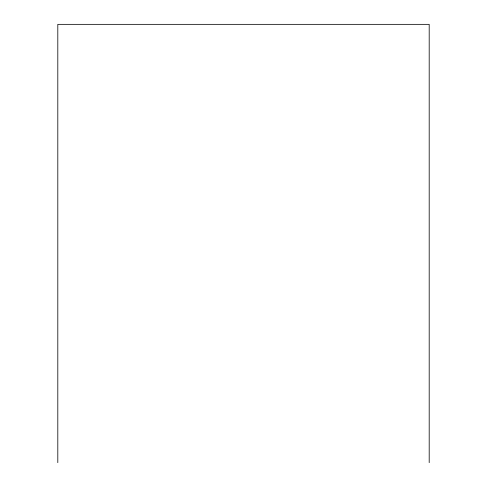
<?xml version="1.0" encoding="UTF-8"?>
<svg xmlns="http://www.w3.org/2000/svg" width="487" height="487" viewBox="0 0 487 487"><rect width="100%" height="100%" fill="white"/><g stroke="black" fill="none" stroke-linecap="round" stroke-linejoin="round"><path stroke-width="0.73" d="M429.193 462.65L429.193 24.35L57.807 24.35L57.807 462.65"/></g></svg>
